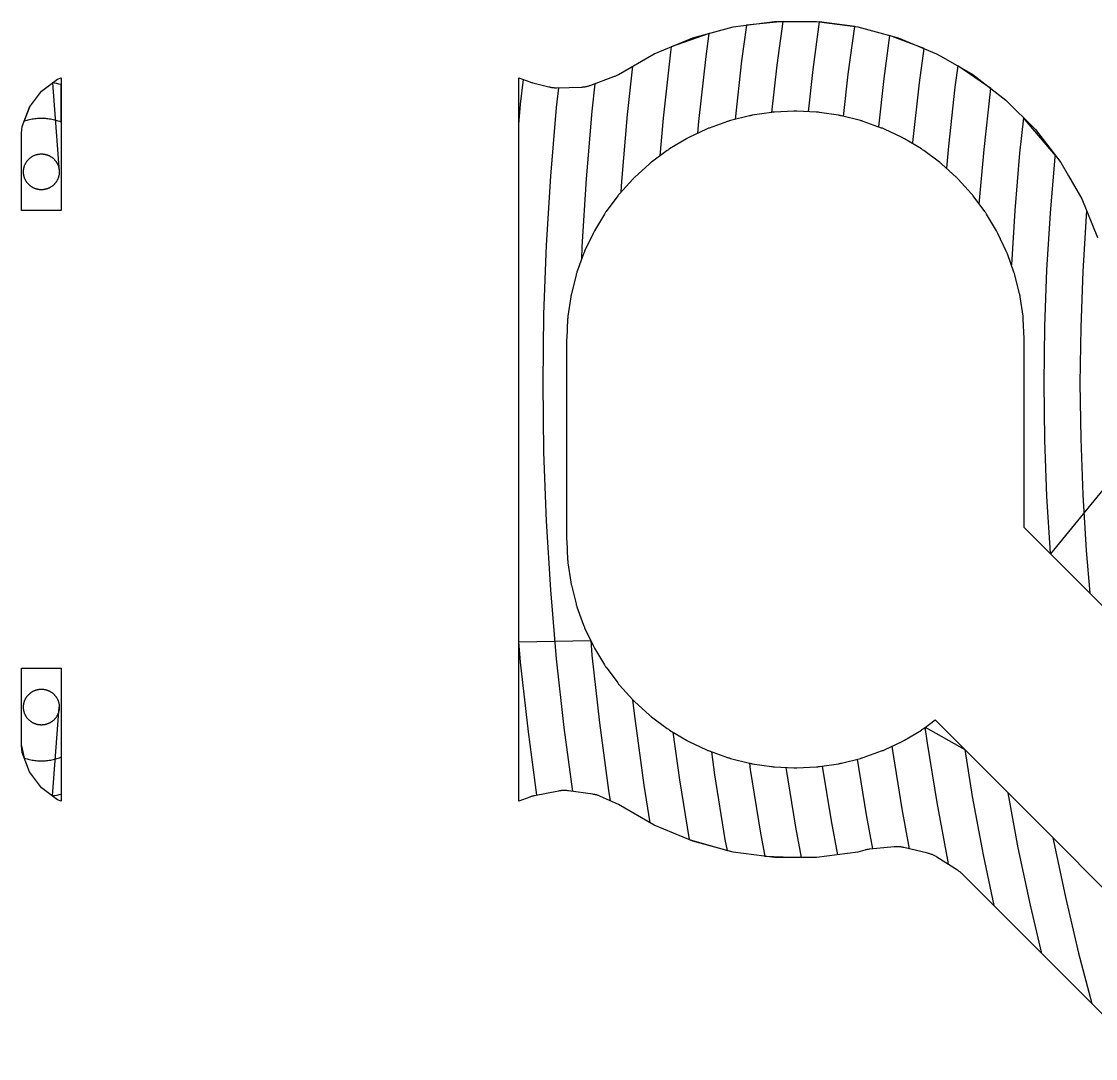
# Model space of a CAD drawing. Header units: metres. Extents: x 100 to 171, y -146 to -25.
# Drawn here: x 133.37 to 138.77, y -124.61 to -119.4 of the extents above; entities that cross this region are included whole.
import ezdxf

# ---------------------------------------------------------------- set-up
doc = ezdxf.new("R2010")
doc.units = ezdxf.units.M

msp = doc.modelspace()

# ---------------------------------------------------------------- linework, layer by layer
for points in [[(135.875, -123.3176), (135.875, -119.6824), (135.9299, -119.7029), (135.9338, -119.7043), (135.9377, -119.7055), (135.9416, -119.7067), (135.9456, -119.7078), (136.0249, -119.7278), (136.0286, -119.7287), (136.0323, -119.7295), (136.0359, -119.7301), (136.0396, -119.7307), (136.0434, -119.7313), (136.0471, -119.7317), (136.0508, -119.732), (136.0546, -119.7322), (136.0583, -119.7323), (136.0621, -119.7324), (136.0658, -119.7323), (136.1889, -119.7289), (136.1927, -119.7288), (136.1965, -119.7285), (136.2003, -119.7282), (136.2041, -119.7277), (136.2079, -119.7272), (136.2116, -119.7266), (136.2154, -119.7258), (136.2191, -119.725), (136.2228, -119.7241), (136.2265, -119.7231), (136.2301, -119.722), (136.2337, -119.7208), (136.2373, -119.7195), (136.3526, -119.6763), (136.3559, -119.675), (136.3592, -119.6736), (136.3625, -119.6722), (136.3657, -119.6707), (136.3688, -119.6691), (136.372, -119.6675), (136.375, -119.6657), (136.5556, -119.5615), (136.7494, -119.4812), (136.9521, -119.4269), (137.1601, -119.3995), (137.3699, -119.3995), (137.5779, -119.4269), (137.6713, -119.4519), (137.7806, -119.4812), (137.9744, -119.5615), (138.0074, -119.5805), (138.1561, -119.6664), (138.3225, -119.7941), (138.4709, -119.9425), (138.5986, -120.1089), (138.6368, -120.175), (138.7035, -120.2906), (138.7838, -120.4844)], [(137.1468, -119.8562), (137.1731, -119.6194), (137.2029, -119.3995), (137.0188, -119.4181), (136.9944, -119.5974), (136.9618, -119.8917)], [(137.5068, -119.8763), (137.5303, -119.6635), (137.5628, -119.4249), (137.3843, -119.4014), (137.3517, -119.6415), (137.3283, -119.8529)], [(136.7744, -119.9612), (136.7795, -119.9025), (136.8158, -119.5754), (136.8315, -119.4592), (136.6408, -119.5262), (136.6371, -119.5533), (136.6004, -119.8849), (136.584, -120.0748)], [(137.8538, -120.0136), (137.8543, -120.0084), (137.8876, -119.7076), (137.911, -119.5352), (137.7383, -119.4699), (137.709, -119.6855), (137.682, -119.9291)], [(136.389, -120.2558), (136.3922, -120.2039), (136.4212, -119.8672), (136.4483, -119.6235)], [(138.189, -120.3174), (138.2126, -120.0436), (138.2449, -119.7517), (138.247, -119.7362), (138.0808, -119.6229), (138.0663, -119.7296), (138.0334, -120.026), (138.0238, -120.1373)], [(133.4147, -119.8305), (133.475, -119.75), (133.5555, -119.6897), (133.575, -119.6824), (133.575, -120.35), (133.375, -120.35), (133.375, -119.9602), (133.3785, -119.9274), (133.4147, -119.8305), (133.3891, -119.8992), (133.3903, -119.8987), (133.3966, -119.8967), (133.403, -119.8949), (133.4094, -119.8932), (133.4158, -119.8917), (133.4223, -119.8903), (133.4288, -119.8891), (133.4354, -119.888), (133.4419, -119.8871), (133.4485, -119.8864), (133.4551, -119.8858), (133.4618, -119.8854), (133.4684, -119.8852), (133.475, -119.8851), (133.4816, -119.8852), (133.4882, -119.8854), (133.4949, -119.8858), (133.5015, -119.8864), (133.5081, -119.8871), (133.5146, -119.888), (133.5212, -119.8891), (133.5277, -119.8903), (133.5342, -119.8917), (133.5406, -119.8932), (133.547, -119.8949), (133.5534, -119.8967), (133.5597, -119.8987), (133.566, -119.9009), (133.5722, -119.9032), (133.575, -119.9043), (133.575, -119.7164), (133.5736, -119.716), (133.5628, -119.7138), (133.5519, -119.7117), (133.541, -119.71), (133.5303, -119.7085), (133.565, -120.1551), (133.565, -120.1573), (133.5649, -120.1595), (133.5648, -120.1617), (133.5646, -120.1639), (133.5643, -120.1661), (133.564, -120.1683), (133.5637, -120.1705), (133.5633, -120.1727), (133.5628, -120.1748), (133.5623, -120.177), (133.5617, -120.1791), (133.5611, -120.1812), (133.5605, -120.1833), (133.5597, -120.1854), (133.559, -120.1875), (133.5581, -120.1895), (133.5573, -120.1916), (133.5564, -120.1936), (133.5554, -120.1956), (133.5544, -120.1975), (133.5533, -120.1995), (133.5522, -120.2014), (133.551, -120.2033), (133.5498, -120.2051), (133.5486, -120.2069), (133.5473, -120.2087), (133.546, -120.2105), (133.5446, -120.2122), (133.5431, -120.2139), (133.5417, -120.2155), (133.5402, -120.2172), (133.5386, -120.2187), (133.5371, -120.2203), (133.5354, -120.2218), (133.5338, -120.2233), (133.5321, -120.2247), (133.5304, -120.2261), (133.5286, -120.2274), (133.5268, -120.2287), (133.525, -120.2299), (133.5231, -120.2311), (133.5213, -120.2323), (133.5194, -120.2334), (133.5174, -120.2345), (133.5155, -120.2355), (133.5135, -120.2365), (133.5115, -120.2374), (133.5094, -120.2383), (133.5074, -120.2391), (133.5053, -120.2398), (133.5032, -120.2406), (133.5011, -120.2412), (133.499, -120.2418), (133.4969, -120.2424), (133.4947, -120.2429), (133.4926, -120.2434), (133.4904, -120.2438), (133.4882, -120.2441), (133.486, -120.2444), (133.4838, -120.2447), (133.4816, -120.2449), (133.4794, -120.245), (133.4772, -120.2451), (133.475, -120.2451), (133.4728, -120.2451), (133.4706, -120.245), (133.4684, -120.2449), (133.4662, -120.2447), (133.464, -120.2444), (133.4618, -120.2441), (133.4596, -120.2438), (133.4574, -120.2434), (133.4553, -120.2429), (133.4531, -120.2424), (133.451, -120.2418), (133.4489, -120.2412), (133.4468, -120.2406), (133.4447, -120.2398), (133.4426, -120.2391), (133.4406, -120.2383), (133.4385, -120.2374), (133.4365, -120.2365), (133.4345, -120.2355), (133.4326, -120.2345), (133.4306, -120.2334), (133.4287, -120.2323), (133.4269, -120.2311), (133.425, -120.2299), (133.4232, -120.2287), (133.4214, -120.2274), (133.4196, -120.2261), (133.4179, -120.2247), (133.4162, -120.2233), (133.4146, -120.2218), (133.4129, -120.2203), (133.4114, -120.2187), (133.4098, -120.2172), (133.4083, -120.2155), (133.4069, -120.2139), (133.4054, -120.2122), (133.404, -120.2105), (133.4027, -120.2087), (133.4014, -120.2069), (133.4002, -120.2051), (133.399, -120.2033), (133.3978, -120.2014), (133.3967, -120.1995), (133.3956, -120.1975), (133.3946, -120.1956), (133.3936, -120.1936), (133.3927, -120.1916), (133.3919, -120.1895), (133.391, -120.1875), (133.3903, -120.1854), (133.3895, -120.1833), (133.3889, -120.1812), (133.3883, -120.1791), (133.3877, -120.177), (133.3872, -120.1748), (133.3867, -120.1727), (133.3863, -120.1705), (133.386, -120.1683), (133.3857, -120.1661), (133.3854, -120.1639), (133.3852, -120.1617), (133.3851, -120.1595), (133.385, -120.1573), (133.385, -120.1551), (133.385, -120.1529), (133.3851, -120.1507), (133.3852, -120.1485), (133.3854, -120.1463), (133.3857, -120.1441), (133.386, -120.1419), (133.3863, -120.1397), (133.3867, -120.1375), (133.3872, -120.1354), (133.3877, -120.1332), (133.3883, -120.1311), (133.3889, -120.129), (133.3895, -120.1269), (133.3903, -120.1248), (133.391, -120.1227), (133.3919, -120.1207), (133.3927, -120.1186), (133.3936, -120.1166), (133.3946, -120.1146), (133.3956, -120.1127), (133.3967, -120.1107), (133.3978, -120.1088), (133.399, -120.107), (133.4002, -120.1051), (133.4014, -120.1033), (133.4027, -120.1015), (133.404, -120.0997), (133.4054, -120.098), (133.4069, -120.0963), (133.4083, -120.0947), (133.4098, -120.093), (133.4114, -120.0915), (133.4129, -120.0899), (133.4146, -120.0884), (133.4162, -120.087), (133.4179, -120.0855), (133.4196, -120.0842), (133.4214, -120.0828), (133.4232, -120.0815), (133.425, -120.0803), (133.4269, -120.0791), (133.4287, -120.0779), (133.4306, -120.0768), (133.4326, -120.0757), (133.4345, -120.0747), (133.4365, -120.0737), (133.4385, -120.0728), (133.4406, -120.072), (133.4426, -120.0711), (133.4447, -120.0704), (133.4468, -120.0696), (133.4489, -120.069), (133.451, -120.0684), (133.4531, -120.0678), (133.4553, -120.0673), (133.4574, -120.0668), (133.4596, -120.0664), (133.4618, -120.0661), (133.464, -120.0658), (133.4662, -120.0655), (133.4684, -120.0653), (133.4706, -120.0652), (133.4728, -120.0651), (133.475, -120.0651), (133.4772, -120.0651), (133.4794, -120.0652), (133.4816, -120.0653), (133.4838, -120.0655), (133.486, -120.0658), (133.4882, -120.0661), (133.4904, -120.0664), (133.4926, -120.0668), (133.4947, -120.0673), (133.4969, -120.0678), (133.499, -120.0684), (133.5011, -120.069), (133.5032, -120.0696), (133.5053, -120.0704), (133.5074, -120.0711), (133.5094, -120.072), (133.5115, -120.0728), (133.5135, -120.0737), (133.5155, -120.0747), (133.5174, -120.0757), (133.5194, -120.0768), (133.5213, -120.0779), (133.5231, -120.0791), (133.525, -120.0803), (133.5268, -120.0815), (133.5286, -120.0828), (133.5304, -120.0842), (133.5321, -120.0855), (133.5338, -120.087), (133.5354, -120.0884), (133.5371, -120.0899), (133.5386, -120.0915), (133.5402, -120.093), (133.5417, -120.0947), (133.5431, -120.0963), (133.5446, -120.098), (133.546, -120.0997), (133.5473, -120.1015), (133.5486, -120.1033), (133.5498, -120.1051), (133.551, -120.107), (133.5522, -120.1088), (133.5533, -120.1107), (133.5544, -120.1127), (133.5554, -120.1146), (133.5564, -120.1166), (133.5573, -120.1186), (133.5581, -120.1207), (133.559, -120.1227), (133.5597, -120.1248), (133.5605, -120.1269), (133.5611, -120.129), (133.5617, -120.1311), (133.5623, -120.1332), (133.5628, -120.1354), (133.5633, -120.1375), (133.5637, -120.1397), (133.564, -120.1419), (133.5643, -120.1441), (133.5646, -120.1463), (133.5648, -120.1485), (133.5649, -120.1507), (133.565, -120.1529), (133.565, -120.1551)], [(135.875, -119.9167), (135.8838, -119.8143), (135.8975, -119.6908)], [(136.2573, -119.712), (136.2421, -119.8496), (136.2127, -120.1907), (136.1917, -120.5324), (136.1894, -120.5962)], [(136.074, -119.7321), (136.063, -119.8319), (136.0332, -120.1774), (136.0119, -120.5236), (135.9992, -120.8701), (135.9949, -121.2169), (135.9992, -121.5637), (136.0119, -121.9102), (136.0332, -122.2564), (136.063, -122.6019), (136.1012, -122.9466), (136.1449, -123.2686)], [(139.9722, -123.4998), (138.415, -121.9426), (138.415, -121), (138.415, -120.9963), (138.4148, -120.9926), (138.41, -120.8946), (138.4098, -120.8909), (138.4095, -120.8873), (138.4091, -120.8836), (138.4086, -120.88), (138.3942, -120.7829), (138.3936, -120.7793), (138.3929, -120.7756), (138.3921, -120.772), (138.3913, -120.7685), (138.3674, -120.6733), (138.3665, -120.6697), (138.3655, -120.6662), (138.3644, -120.6627), (138.3632, -120.6592), (138.3301, -120.5668), (138.3288, -120.5633), (138.3275, -120.5599), (138.326, -120.5565), (138.3245, -120.5532), (138.2825, -120.4645), (138.2809, -120.4612), (138.2792, -120.4579), (138.2774, -120.4547), (138.2756, -120.4515), (138.2251, -120.3673), (138.2232, -120.3642), (138.2212, -120.3611), (138.2191, -120.3581), (138.217, -120.3551), (138.1585, -120.2763), (138.1563, -120.2733), (138.154, -120.2704), (138.1516, -120.2676), (138.1492, -120.2649), (138.0832, -120.1922), (138.0807, -120.1895), (138.0782, -120.1868), (138.0755, -120.1843), (138.0728, -120.1818), (138.0001, -120.1158), (137.9974, -120.1134), (137.9946, -120.111), (137.9917, -120.1087), (137.9887, -120.1065), (137.9099, -120.048), (137.9069, -120.0459), (137.9039, -120.0438), (137.9008, -120.0418), (137.8977, -120.0399), (137.8135, -119.9894), (137.8103, -119.9876), (137.8071, -119.9858), (137.8038, -119.9841), (137.8005, -119.9825), (137.7118, -119.9405), (137.7085, -119.939), (137.7051, -119.9375), (137.7017, -119.9362), (137.6982, -119.9349), (137.6058, -119.9018), (137.6023, -119.9006), (137.5988, -119.8995), (137.5953, -119.8985), (137.5917, -119.8976), (137.4965, -119.8737), (137.493, -119.8729), (137.4894, -119.8721), (137.4857, -119.8714), (137.4821, -119.8708), (137.385, -119.8564), (137.3814, -119.8559), (137.3777, -119.8555), (137.3741, -119.8552), (137.3704, -119.855), (137.2724, -119.8502), (137.2687, -119.85), (137.265, -119.85), (137.2613, -119.85), (137.2576, -119.8502), (137.1596, -119.855), (137.1559, -119.8552), (137.1523, -119.8555), (137.1486, -119.8559), (137.145, -119.8564), (137.0479, -119.8708), (137.0443, -119.8714), (137.0406, -119.8721), (137.037, -119.8729), (137.0335, -119.8737), (136.9383, -119.8976), (136.9347, -119.8985), (136.9312, -119.8995), (136.9277, -119.9006), (136.9242, -119.9018), (136.8318, -119.9349), (136.8283, -119.9362), (136.8249, -119.9375), (136.8215, -119.939), (136.8182, -119.9405), (136.7295, -119.9825), (136.7262, -119.9841), (136.7229, -119.9858), (136.7197, -119.9876), (136.7165, -119.9894), (136.6323, -120.0399), (136.6292, -120.0418), (136.6261, -120.0438), (136.6231, -120.0459), (136.6201, -120.048), (136.5413, -120.1065), (136.5383, -120.1087), (136.5354, -120.111), (136.5326, -120.1134), (136.5299, -120.1158), (136.4572, -120.1818), (136.4545, -120.1843), (136.4518, -120.1868), (136.4493, -120.1895), (136.4468, -120.1922), (136.3808, -120.2649), (136.3784, -120.2676), (136.376, -120.2704), (136.3737, -120.2733), (136.3715, -120.2763), (136.313, -120.3551), (136.3109, -120.3581), (136.3088, -120.3611), (136.3068, -120.3642), (136.3049, -120.3673), (136.2544, -120.4515), (136.2526, -120.4547), (136.2508, -120.4579), (136.2491, -120.4612), (136.2475, -120.4645), (136.2055, -120.5532), (136.204, -120.5565), (136.2025, -120.5599), (136.2012, -120.5633), (136.1999, -120.5668), (136.1668, -120.6592), (136.1656, -120.6627), (136.1645, -120.6662), (136.1635, -120.6697), (136.1626, -120.6733), (136.1387, -120.7685), (136.1379, -120.772), (136.1371, -120.7756), (136.1364, -120.7793), (136.1358, -120.7829), (136.1214, -120.88), (136.1209, -120.8836), (136.1205, -120.8873), (136.1202, -120.8909), (136.12, -120.8946), (136.1152, -120.9926), (136.115, -120.9963), (136.115, -121), (136.115, -122), (136.115, -122.0037), (136.1152, -122.0074), (136.12, -122.1054), (136.1202, -122.1091), (136.1205, -122.1127), (136.1209, -122.1164), (136.1214, -122.12), (136.1358, -122.2171), (136.1364, -122.2207), (136.1371, -122.2244), (136.1379, -122.228), (136.1387, -122.2315), (136.1626, -122.3267), (136.1635, -122.3303), (136.1645, -122.3338), (136.1656, -122.3373), (136.1668, -122.3408), (136.1999, -122.4332), (136.2012, -122.4367), (136.2025, -122.4401), (136.204, -122.4435), (136.2055, -122.4468), (136.2475, -122.5355), (136.2491, -122.5388), (136.2508, -122.5421), (136.2526, -122.5453), (136.2544, -122.5485), (136.3049, -122.6327), (136.3068, -122.6358), (136.3088, -122.6389), (136.3109, -122.6419), (136.313, -122.6449), (136.3715, -122.7237), (136.3737, -122.7267), (136.376, -122.7296), (136.3784, -122.7324), (136.3808, -122.7351), (136.4468, -122.8078), (136.4493, -122.8105), (136.4518, -122.8132), (136.4545, -122.8157), (136.4572, -122.8182), (136.5299, -122.8842), (136.5326, -122.8866), (136.5354, -122.889), (136.5383, -122.8913), (136.5413, -122.8935), (136.6201, -122.952), (136.6231, -122.9541), (136.6261, -122.9562), (136.6292, -122.9582), (136.6323, -122.9601), (136.7165, -123.0106), (136.7197, -123.0124), (136.7229, -123.0142), (136.7262, -123.0159), (136.7295, -123.0175), (136.8182, -123.0595)], [(138.8845, -121.6616), (138.5467, -122.0743), (138.5464, -122.071), (138.5289, -121.7866), (138.5184, -121.5018), (138.5149, -121.2169), (138.5184, -120.932), (138.5289, -120.6472), (138.5464, -120.3628), (138.5708, -120.0789), (138.5714, -120.0735), (138.4115, -119.883), (138.3917, -120.0613), (138.3669, -120.3496), (138.3501, -120.6226)], [(138.7281, -120.35), (138.7259, -120.3761), (138.7087, -120.6561), (138.6984, -120.9364), (138.6949, -121.2169), (138.6984, -121.4974), (138.7087, -121.7777), (138.7259, -122.0577), (138.7443, -122.272)], [(135.9659, -123.2881), (135.9225, -122.9686), (135.8838, -122.6195), (135.875, -122.5171), (136.2358, -122.5107), (136.2421, -122.5842), (136.2798, -122.9245), (136.3259, -123.2638), (136.3342, -123.3154)], [(133.375, -123.0398), (133.375, -122.65), (133.575, -122.65), (133.575, -123.3176), (133.5555, -123.3103), (133.475, -123.25), (133.4147, -123.1695), (133.3785, -123.0726), (133.375, -123.0398), (133.3891, -123.1008), (133.3903, -123.1013), (133.3966, -123.1033), (133.403, -123.1051), (133.4094, -123.1068), (133.4158, -123.1083), (133.4223, -123.1097), (133.4288, -123.1109), (133.4354, -123.112), (133.4419, -123.1129), (133.4485, -123.1136), (133.4551, -123.1142), (133.4618, -123.1146), (133.4684, -123.1148), (133.475, -123.1149), (133.4816, -123.1148), (133.4882, -123.1146), (133.4949, -123.1142), (133.5015, -123.1136), (133.5081, -123.1129), (133.5146, -123.112), (133.5212, -123.1109), (133.5277, -123.1097), (133.5342, -123.1083), (133.5406, -123.1068), (133.547, -123.1051), (133.5534, -123.1033), (133.5597, -123.1013), (133.566, -123.0991), (133.5722, -123.0968), (133.575, -123.0957), (133.575, -123.2836), (133.5736, -123.284), (133.5628, -123.2862), (133.5519, -123.2883), (133.541, -123.29), (133.5303, -123.2915), (133.565, -122.8449), (133.565, -122.8471), (133.5649, -122.8493), (133.5648, -122.8515), (133.5646, -122.8537), (133.5643, -122.8559), (133.564, -122.8581), (133.5637, -122.8603), (133.5633, -122.8625), (133.5628, -122.8646), (133.5623, -122.8668), (133.5617, -122.8689), (133.5611, -122.871), (133.5605, -122.8731), (133.5597, -122.8752), (133.559, -122.8773), (133.5581, -122.8793), (133.5573, -122.8814), (133.5564, -122.8834), (133.5554, -122.8854), (133.5544, -122.8873), (133.5533, -122.8893), (133.5522, -122.8912), (133.551, -122.893), (133.5498, -122.8949), (133.5486, -122.8967), (133.5473, -122.8985), (133.546, -122.9003), (133.5446, -122.902), (133.5431, -122.9037), (133.5417, -122.9053), (133.5402, -122.907), (133.5386, -122.9085), (133.5371, -122.9101), (133.5354, -122.9116), (133.5338, -122.913), (133.5321, -122.9145), (133.5304, -122.9158), (133.5286, -122.9172), (133.5268, -122.9185), (133.525, -122.9197), (133.5231, -122.9209), (133.5213, -122.9221), (133.5194, -122.9232), (133.5174, -122.9243), (133.5155, -122.9253), (133.5135, -122.9263), (133.5115, -122.9272), (133.5094, -122.928), (133.5074, -122.9289), (133.5053, -122.9296), (133.5032, -122.9304), (133.5011, -122.931), (133.499, -122.9316), (133.4969, -122.9322), (133.4947, -122.9327), (133.4926, -122.9332), (133.4904, -122.9336), (133.4882, -122.9339), (133.486, -122.9342), (133.4838, -122.9345), (133.4816, -122.9347), (133.4794, -122.9348), (133.4772, -122.9349), (133.475, -122.9349), (133.4728, -122.9349), (133.4706, -122.9348), (133.4684, -122.9347), (133.4662, -122.9345), (133.464, -122.9342), (133.4618, -122.9339), (133.4596, -122.9336), (133.4574, -122.9332), (133.4553, -122.9327), (133.4531, -122.9322), (133.451, -122.9316), (133.4489, -122.931), (133.4468, -122.9304), (133.4447, -122.9296), (133.4426, -122.9289), (133.4406, -122.928), (133.4385, -122.9272), (133.4365, -122.9263), (133.4345, -122.9253), (133.4326, -122.9243), (133.4306, -122.9232), (133.4287, -122.9221), (133.4269, -122.9209), (133.425, -122.9197), (133.4232, -122.9185), (133.4214, -122.9172), (133.4196, -122.9158), (133.4179, -122.9145), (133.4162, -122.913), (133.4146, -122.9116), (133.4129, -122.9101), (133.4114, -122.9085), (133.4098, -122.907), (133.4083, -122.9053), (133.4069, -122.9037), (133.4054, -122.902), (133.404, -122.9003), (133.4027, -122.8985), (133.4014, -122.8967), (133.4002, -122.8949), (133.399, -122.893), (133.3978, -122.8912), (133.3967, -122.8893), (133.3956, -122.8873), (133.3946, -122.8854), (133.3936, -122.8834), (133.3927, -122.8814), (133.3919, -122.8793), (133.391, -122.8773), (133.3903, -122.8752), (133.3895, -122.8731), (133.3889, -122.871), (133.3883, -122.8689), (133.3877, -122.8668), (133.3872, -122.8646), (133.3867, -122.8625), (133.3863, -122.8603), (133.386, -122.8581), (133.3857, -122.8559), (133.3854, -122.8537), (133.3852, -122.8515), (133.3851, -122.8493), (133.385, -122.8471), (133.385, -122.8449), (133.385, -122.8427), (133.3851, -122.8405), (133.3852, -122.8383), (133.3854, -122.8361), (133.3857, -122.8339), (133.386, -122.8317), (133.3863, -122.8295), (133.3867, -122.8273), (133.3872, -122.8252), (133.3877, -122.823), (133.3883, -122.8209), (133.3889, -122.8188), (133.3895, -122.8167), (133.3903, -122.8146), (133.391, -122.8125), (133.3919, -122.8105), (133.3927, -122.8084), (133.3936, -122.8064), (133.3946, -122.8044), (133.3956, -122.8025), (133.3967, -122.8005), (133.3978, -122.7986), (133.399, -122.7967), (133.4002, -122.7949), (133.4014, -122.7931), (133.4027, -122.7913), (133.404, -122.7895), (133.4054, -122.7878), (133.4069, -122.7861), (133.4083, -122.7845), (133.4098, -122.7828), (133.4114, -122.7813), (133.4129, -122.7797), (133.4146, -122.7782), (133.4162, -122.7767), (133.4179, -122.7753), (133.4196, -122.7739), (133.4214, -122.7726), (133.4232, -122.7713), (133.425, -122.7701), (133.4269, -122.7689), (133.4287, -122.7677), (133.4306, -122.7666), (133.4326, -122.7655), (133.4345, -122.7645), (133.4365, -122.7635), (133.4385, -122.7626), (133.4406, -122.7617), (133.4426, -122.7609), (133.4447, -122.7602), (133.4468, -122.7594), (133.4489, -122.7588), (133.451, -122.7582), (133.4531, -122.7576), (133.4553, -122.7571), (133.4574, -122.7566), (133.4596, -122.7562), (133.4618, -122.7559), (133.464, -122.7556), (133.4662, -122.7553), (133.4684, -122.7551), (133.4706, -122.755), (133.4728, -122.7549), (133.475, -122.7549), (133.4772, -122.7549), (133.4794, -122.755), (133.4816, -122.7551), (133.4838, -122.7553), (133.486, -122.7556), (133.4882, -122.7559), (133.4904, -122.7562), (133.4926, -122.7566), (133.4947, -122.7571), (133.4969, -122.7576), (133.499, -122.7582), (133.5011, -122.7588), (133.5032, -122.7594), (133.5053, -122.7602), (133.5074, -122.7609), (133.5094, -122.7617), (133.5115, -122.7626), (133.5135, -122.7635), (133.5155, -122.7645), (133.5174, -122.7655), (133.5194, -122.7666), (133.5213, -122.7677), (133.5231, -122.7689), (133.525, -122.7701), (133.5268, -122.7713), (133.5286, -122.7726), (133.5304, -122.7739), (133.5321, -122.7753), (133.5338, -122.7767), (133.5354, -122.7782), (133.5371, -122.7797), (133.5386, -122.7813), (133.5402, -122.7828), (133.5417, -122.7845), (133.5431, -122.7861), (133.5446, -122.7878), (133.546, -122.7895), (133.5473, -122.7913), (133.5486, -122.7931), (133.5498, -122.7949), (133.551, -122.7967), (133.5522, -122.7986), (133.5533, -122.8005), (133.5544, -122.8025), (133.5554, -122.8044), (133.5564, -122.8064), (133.5573, -122.8084), (133.5581, -122.8105), (133.559, -122.8125), (133.5597, -122.8146), (133.5605, -122.8167), (133.5611, -122.8188), (133.5617, -122.8209), (133.5623, -122.823), (133.5628, -122.8252), (133.5633, -122.8273), (133.5637, -122.8295), (133.564, -122.8317), (133.5643, -122.8339), (133.5646, -122.8361), (133.5648, -122.8383), (133.5649, -122.8405), (133.565, -122.8427), (133.565, -122.8449)], [(136.5343, -123.4263), (136.504, -123.2374), (136.4585, -122.9025), (136.4481, -122.8093)], [(136.8182, -123.0595), (136.8215, -123.061), (136.8249, -123.0625), (136.8283, -123.0638), (136.8318, -123.0651), (136.9242, -123.0982), (136.9277, -123.0994), (136.9312, -123.1005), (136.9347, -123.1015), (136.9383, -123.1024), (137.0335, -123.1263), (137.037, -123.1271), (137.0406, -123.1279), (137.0443, -123.1286), (137.0479, -123.1292), (137.145, -123.1436), (137.1486, -123.1441), (137.1523, -123.1445), (137.1559, -123.1448), (137.1596, -123.145), (137.2576, -123.1498), (137.2613, -123.15), (137.265, -123.15), (137.2687, -123.15), (137.2724, -123.1498), (137.3704, -123.145), (137.3741, -123.1448), (137.3777, -123.1445), (137.3814, -123.1441), (137.385, -123.1436), (137.4821, -123.1292), (137.4857, -123.1286), (137.4894, -123.1279), (137.493, -123.1271), (137.4965, -123.1263), (137.5917, -123.1024), (137.5953, -123.1015), (137.5988, -123.1005), (137.6023, -123.0994), (137.6058, -123.0982), (137.6982, -123.0651), (137.7017, -123.0638), (137.7051, -123.0625), (137.7085, -123.061), (137.7118, -123.0595), (137.8005, -123.0175), (137.8038, -123.0159), (137.8071, -123.0142), (137.8103, -123.0124), (137.8135, -123.0106), (137.8977, -122.9601), (137.9008, -122.9582), (137.9039, -122.9562), (137.9069, -122.9541), (137.9099, -122.952), (137.9672, -122.9095), (139.4113, -124.3537)], [(138.0348, -123.6362), (138.0318, -123.6224), (137.9764, -123.3249), (137.9284, -123.0261), (137.9175, -122.9463), (138.1158, -123.0582), (138.1538, -123.2941), (138.2084, -123.5873), (138.2622, -123.8414)], [(136.6493, -122.9703), (136.682, -123.211), (136.7303, -123.5109), (136.9227, -123.5652), (136.9123, -123.5095), (136.8601, -123.1846), (136.8444, -123.0696)], [(137.7489, -123.0419), (137.7503, -123.0525), (137.7991, -123.3556), (137.8366, -123.557)], [(137.0338, -123.1264), (137.0381, -123.1582), (137.0897, -123.4787), (137.1112, -123.5941), (137.2954, -123.6005), (137.267, -123.448), (137.2188, -123.1479)], [(137.6536, -123.5576), (137.6217, -123.3864), (137.5767, -123.1062)], [(137.4, -123.1413), (137.4444, -123.4172), (137.4759, -123.5865)], [(139.0317, -124.6109), (138.1199, -123.6991), (138.117, -123.6962), (138.102, -123.6821), (138.0993, -123.6796), (138.0966, -123.6772), (138.0938, -123.6749), (138.091, -123.6726), (138.0881, -123.6705), (138.0852, -123.6683), (138.0822, -123.6663), (138.0792, -123.6643), (137.9752, -123.5984), (137.9719, -123.5964), (137.9686, -123.5945), (137.9653, -123.5927), (137.9619, -123.5909), (137.9585, -123.5893), (137.955, -123.5877), (137.9515, -123.5862), (137.9479, -123.5848), (137.9443, -123.5835), (137.9407, -123.5823), (137.9371, -123.5812), (137.9334, -123.5801), (137.9297, -123.5792), (137.8099, -123.5506), (137.8062, -123.5498), (137.8025, -123.5491), (137.7987, -123.5484), (137.7949, -123.5479), (137.7912, -123.5474), (137.7874, -123.547), (137.7836, -123.5468), (137.7797, -123.5466), (137.7759, -123.5465), (137.7721, -123.5466), (137.7683, -123.5467), (137.7645, -123.5469), (137.7607, -123.5472), (137.6381, -123.5591), (137.6346, -123.5595), (137.6311, -123.5599), (137.6276, -123.5605), (137.6241, -123.5611), (137.6207, -123.5618), (137.6172, -123.5626), (137.6138, -123.5635), (137.5779, -123.5731), (137.3699, -123.6005), (137.1601, -123.6005), (136.9521, -123.5731), (136.7494, -123.5188), (136.5556, -123.4385), (136.375, -123.3343), (136.3715, -123.3323), (136.3678, -123.3304), (136.3641, -123.3286), (136.3604, -123.3269), (136.2855, -123.2939), (136.282, -123.2925), (136.2785, -123.2911), (136.275, -123.2898), (136.2715, -123.2886), (136.2679, -123.2875), (136.2643, -123.2865), (136.2606, -123.2855), (136.257, -123.2847), (136.2533, -123.2839), (136.2496, -123.2833), (136.2459, -123.2827), (136.124, -123.2657), (136.1202, -123.2652), (136.1164, -123.2648), (136.1126, -123.2645), (136.1088, -123.2643), (136.105, -123.2642), (136.1012, -123.2642), (136.0974, -123.2643), (136.0935, -123.2645), (136.0897, -123.2648), (136.0859, -123.2652), (136.0822, -123.2657), (136.0784, -123.2663), (136.0746, -123.267), (135.9538, -123.2904), (135.9503, -123.2911), (135.9469, -123.2919), (135.9434, -123.2928), (135.94, -123.2938), (135.9366, -123.2948), (135.9333, -123.2959), (135.9299, -123.2971), (135.875, -123.3176)], [(138.5035, -124.0827), (138.4458, -123.8395), (138.3849, -123.5521), (138.3335, -123.2758), (138.5584, -123.5008), (138.5615, -123.517), (138.6214, -123.8001), (138.6882, -124.0816), (138.7547, -124.334)]]:
    msp.add_lwpolyline(points)

doc.saveas('drawing.dxf')
